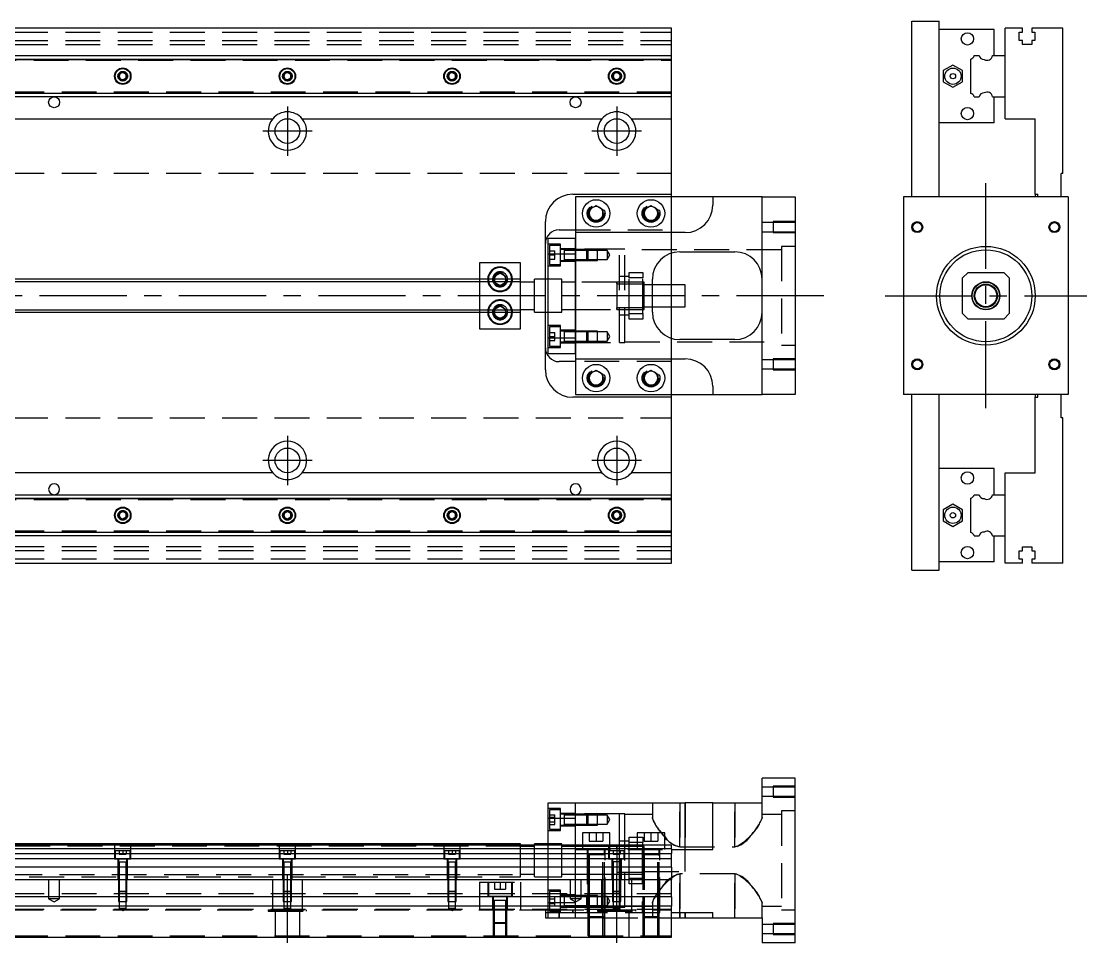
# Model space of a CAD drawing. Extents: x -12 to 791, y -270 to 102.
# Drawn here: x 403 to 791.3, y -235.7 to 100 of the extents above; entities that cross this region are included whole.
import ezdxf

# ---------------------------------------------------------------- set-up
doc = ezdxf.new("R2010")
doc.units = 0
doc.linetypes.add('CENTER', pattern=[50.8, 31.75, -6.35, 6.35, -6.35])
doc.linetypes.add('DASHED', pattern=[19.05, 12.7, -6.35])
doc.layers.get('0').update_dxf_attribs({"linetype": 'CONTINUOUS'})
doc.layers.add('CENTER', color=1, linetype='CENTER')

msp = doc.modelspace()

# ---------------------------------------------------------------- linework, layer by layer
at = {"color": 7, "linetype": 'CONTINUOUS'}
for p, q in [((640, 97.5), (395, 97.5)), ((640, 87.5), (640, 97.5)), ((727.53, 36), (727.53, 100)), ((727.53, 100), (737.53, 100)), ((737.53, 36), (737.53, 100)), ((761.53, 87.5), (761.53, 97.5)), ((767.83, 97.5), (761.53, 97.5)), ((767.83, 96), (767.83, 97.5)), ((771.23, 97.5), (771.23, 96)), ((782.53, 97.5), (771.23, 97.5)), ((782.53, 44.5), (782.53, 97.5)), ((757.53, 97), (737.53, 97)), ((757.53, 87.5), (757.53, 97)), ((766.68, 96), (767.83, 96)), ((766.68, 93), (766.68, 96)), ((771.23, 96), (772.38, 96)), ((772.38, 96), (772.38, 93)), ((767.83, 93), (766.68, 93)), ((767.83, 91.5), (767.83, 93)), ((771.23, 91.5), (767.83, 91.5)), ((771.23, 93), (771.23, 91.5)), ((772.38, 93), (771.23, 93)), ((395, 87.5), (640, 87.5)), ((395, 86.25), (640, 86.25)), ((640, 86.25), (640, 87.5)), ((640, 73.75), (640, 86.25)), ((749.03, 73.75), (749.03, 86.25)), ((750.28, 87.5), (752.05, 87.5)), ((757, 87.5), (761.53, 87.5)), ((761.53, 72.5), (761.53, 87.5)), ((761.53, 72.5), (761.53, 87.5)), ((742.53, 84.04), (739.03, 82.02)), ((739.03, 82.02), (739.03, 77.98)), ((746.03, 82.02), (742.53, 84.04)), ((746.03, 77.98), (746.03, 82.02)), ((438.75, 80.72), (440, 81.44)), ((438.75, 79.28), (438.75, 80.72)), ((440, 78.56), (438.75, 79.28)), ((440, 81.44), (441.25, 80.72)), ((441.25, 79.28), (440, 78.56)), ((441.25, 80.72), (441.25, 79.28)), ((498.75, 80.72), (500, 81.44)), ((498.75, 79.28), (498.75, 80.72)), ((500, 78.56), (498.75, 79.28)), ((500, 81.44), (501.25, 80.72)), ((501.25, 79.28), (500, 78.56)), ((501.25, 80.72), (501.25, 79.28)), ((558.75, 80.72), (560, 81.44)), ((558.75, 79.28), (558.75, 80.72)), ((560, 78.56), (558.75, 79.28)), ((560, 81.44), (561.25, 80.72)), ((561.25, 79.28), (560, 78.56)), ((561.25, 80.72), (561.25, 79.28)), ((618.75, 80.72), (620, 81.44)), ((618.75, 79.28), (618.75, 80.72)), ((620, 78.56), (618.75, 79.28)), ((620, 81.44), (621.25, 80.72)), ((621.25, 79.28), (620, 78.56)), ((621.25, 80.72), (621.25, 79.28)), ((739.03, 77.98), (742.53, 75.96)), ((742.53, 75.96), (746.03, 77.98)), ((640, 73.75), (395, 73.75)), ((640, 72.5), (395, 72.5)), ((640, 72.5), (640, 73.75)), ((640, 64.5), (640, 72.5)), ((750.28, 72.5), (752.05, 72.5)), ((757, 72.5), (761.53, 72.5)), ((757.53, 63), (757.53, 72.5)), ((761.53, 64.5), (761.53, 72.5)), ((395, 64.5), (494.64, 64.5)), ((505.36, 64.5), (614.64, 64.5)), ((625.36, 64.5), (640, 64.5)), ((640, 37), (640, 64.5)), ((757.53, 63), (737.53, 63)), ((761.53, 64.5), (772.53, 64.5)), ((772.53, 37), (772.53, 64.5)), ((782.53, 44.5), (782.03, 44.5)), ((782.03, 36), (782.03, 44.5)), ((604, 37), (640, 37)), ((605, 36), (605, 23)), ((655, 36), (605, 36)), ((640, 36), (640, 37)), ((655, 36), (655, 33)), ((673, 36), (655, 36)), ((673, 36), (685, 36)), ((673, -36), (673, 36)), ((685, 36), (685, -36)), ((784.53, 36), (724.53, 36)), ((724.53, 36), (724.53, -36)), ((772.53, 37), (773.53, 37)), ((772.53, 37), (772.53, 36)), ((773.53, 36), (773.53, 37)), ((784.53, 36), (784.53, -36)), ((610, 31.44), (612.5, 32.89)), ((610, 28.56), (610, 31.44)), ((612.5, 32.89), (615, 31.44)), ((615, 31.44), (615, 28.56)), ((630, 31.44), (632.5, 32.89)), ((630, 28.56), (630, 31.44)), ((632.5, 32.89), (635, 31.44)), ((635, 31.44), (635, 28.56)), ((612.5, 27.11), (610, 28.56)), ((615, 28.56), (612.5, 27.11)), ((632.5, 27.11), (630, 28.56)), ((635, 28.56), (632.5, 27.11)), ((594, 6), (594, 27)), ((599, 24), (605, 24)), ((595, 15.33), (595, 21)), ((595, 21), (605, 21)), ((645, 23), (605, 23)), ((605, 23), (605, 15.33)), ((640, 4), (640, 15.54)), ((643, 16), (663, 16)), ((585, 12), (570, 12)), ((570, 12), (570, 6)), ((585, 6), (585, 12)), ((595, -15.33), (595, 15.33)), ((595, 15.33), (605, 15.33)), ((605, -15.33), (605, 15.33)), ((605, 15.33), (605, -15.33)), ((575.5, 7.15), (577.5, 8.31)), ((577.5, 8.31), (579.5, 7.15)), ((748.03, 8.5), (746.03, 6.5)), ((748.03, 8.5), (761.03, 8.5)), ((763.03, 6.5), (761.03, 8.5)), ((585, 6), (395, 6)), ((575.5, 6), (575.5, 7.15)), ((579.5, 7.15), (579.5, 6)), ((585, -6), (585, 6)), ((590, 5), (585, 5)), ((590, -6), (590, 6)), ((595, 6), (590, 6)), ((633, -6), (633, 6)), ((645, 4), (633, 4)), ((645, -4), (645, 4)), ((746.03, -6.5), (746.03, 6.5)), ((763.03, 6.5), (763.03, -6.5)), ((395, -6), (585, -6)), ((570, -6), (570, -12)), ((575.5, -7.15), (575.5, -6)), ((577.5, -8.31), (575.5, -7.15)), ((579.5, -7.15), (577.5, -8.31)), ((579.5, -6), (579.5, -7.15)), ((585, -5), (590, -5)), ((585, -12), (585, -6)), ((590, -6), (595, -6)), ((594, -27), (594, -6)), ((633, -4), (645, -4)), ((640, -15.54), (640, -4)), ((746.03, -6.5), (748.03, -8.5)), ((761.03, -8.5), (763.03, -6.5)), ((761.03, -8.5), (748.03, -8.5)), ((570, -12), (585, -12)), ((595, -15.33), (605, -15.33)), ((595, -21), (595, -15.33)), ((605, -15.33), (605, -23)), ((663, -16), (643, -16)), ((595, -21), (605, -21)), ((605, -23), (645, -23)), ((605, -23), (605, -36)), ((605, -24), (599, -24)), ((610, -28.56), (612.5, -27.11)), ((612.5, -27.11), (615, -28.56)), ((630, -28.56), (632.5, -27.11)), ((632.5, -27.11), (635, -28.56)), ((610, -31.44), (610, -28.56)), ((615, -28.56), (615, -31.44)), ((630, -31.44), (630, -28.56)), ((635, -28.56), (635, -31.44)), ((612.5, -32.89), (610, -31.44)), ((615, -31.44), (612.5, -32.89)), ((632.5, -32.89), (630, -31.44)), ((635, -31.44), (632.5, -32.89)), ((655, -33), (655, -36)), ((640, -37), (604, -37)), ((605, -36), (655, -36)), ((640, -37), (640, -36)), ((640, -64.5), (640, -37)), ((655, -36), (673, -36)), ((685, -36), (673, -36)), ((784.53, -36), (724.53, -36)), ((727.53, -100), (727.53, -36)), ((737.53, -100), (737.53, -36)), ((772.53, -36), (772.53, -37)), ((772.53, -64.5), (772.53, -37)), ((772.53, -37), (773.53, -37)), ((773.53, -37), (773.53, -36)), ((782.03, -44.5), (782.03, -36)), ((782.53, -44.5), (782.03, -44.5)), ((782.53, -97.5), (782.53, -44.5)), ((494.64, -64.5), (395, -64.5)), ((614.64, -64.5), (505.36, -64.5)), ((640, -64.5), (625.36, -64.5)), ((640, -72.5), (640, -64.5)), ((757.53, -63), (737.53, -63)), ((757.53, -72.5), (757.53, -63)), ((761.53, -72.5), (761.53, -64.5)), ((761.53, -64.5), (772.53, -64.5)), ((395, -72.5), (640, -72.5)), ((395, -73.75), (640, -73.75)), ((640, -73.75), (640, -72.5)), ((640, -86.25), (640, -73.75)), ((749.03, -86.25), (749.03, -73.75)), ((750.28, -72.5), (752.05, -72.5)), ((757, -72.5), (761.53, -72.5)), ((761.53, -87.5), (761.53, -72.5)), ((761.53, -87.5), (761.53, -72.5)), ((742.53, -75.96), (739.03, -77.98)), ((746.03, -77.98), (742.53, -75.96)), ((438.75, -79.28), (440, -78.56)), ((438.75, -80.72), (438.75, -79.28)), ((440, -81.44), (438.75, -80.72)), ((440, -78.56), (441.25, -79.28)), ((441.25, -80.72), (440, -81.44)), ((441.25, -79.28), (441.25, -80.72)), ((498.75, -79.28), (500, -78.56)), ((498.75, -80.72), (498.75, -79.28)), ((500, -81.44), (498.75, -80.72)), ((500, -78.56), (501.25, -79.28)), ((501.25, -80.72), (500, -81.44)), ((501.25, -79.28), (501.25, -80.72)), ((558.75, -79.28), (560, -78.56)), ((558.75, -80.72), (558.75, -79.28)), ((560, -81.44), (558.75, -80.72)), ((560, -78.56), (561.25, -79.28)), ((561.25, -80.72), (560, -81.44)), ((561.25, -79.28), (561.25, -80.72)), ((618.75, -79.28), (620, -78.56)), ((618.75, -80.72), (618.75, -79.28)), ((620, -81.44), (618.75, -80.72)), ((620, -78.56), (621.25, -79.28)), ((621.25, -80.72), (620, -81.44)), ((621.25, -79.28), (621.25, -80.72)), ((739.03, -77.98), (739.03, -82.02)), ((746.03, -82.02), (746.03, -77.98)), ((739.03, -82.02), (742.53, -84.04)), ((742.53, -84.04), (746.03, -82.02)), ((640, -86.25), (395, -86.25)), ((640, -87.5), (395, -87.5)), ((640, -87.5), (640, -86.25)), ((640, -97.5), (640, -87.5)), ((750.28, -87.5), (752.05, -87.5)), ((757, -87.5), (761.53, -87.5)), ((757.53, -97), (757.53, -87.5)), ((761.53, -97.5), (761.53, -87.5)), ((766.68, -93), (767.83, -93)), ((766.68, -96), (766.68, -93)), ((767.83, -91.5), (771.23, -91.5)), ((767.83, -93), (767.83, -91.5)), ((771.23, -91.5), (771.23, -93)), ((771.23, -93), (772.38, -93)), ((772.38, -93), (772.38, -96)), ((757.53, -97), (737.53, -97)), ((767.83, -96), (766.68, -96)), ((767.83, -97.5), (767.83, -96)), ((771.23, -96), (771.23, -97.5)), ((772.38, -96), (771.23, -96)), ((395, -97.5), (640, -97.5)), ((727.53, -100), (737.53, -100)), ((767.83, -97.5), (761.53, -97.5)), ((782.53, -97.5), (771.23, -97.5)), ((673, -184.73), (673, -175.73)), ((685, -175.73), (673, -175.73)), ((685, -235.73), (685, -175.73)), ((595, -190.4), (595, -184.73)), ((595, -184.73), (605, -184.73)), ((605, -184.73), (645, -184.73)), ((605, -200.23), (605, -184.73)), ((645, -201.73), (645, -184.73)), ((655, -184.73), (645, -184.73)), ((655, -201.73), (655, -184.73)), ((655, -184.73), (673, -184.73)), ((595, -200.23), (595, -190.4)), ((595, -190.4), (605, -190.4)), ((617.5, -195.73), (607.5, -195.73)), ((607.5, -195.73), (607.5, -200.23)), ((617.5, -200.23), (617.5, -195.73)), ((637.5, -195.73), (627.5, -195.73)), ((627.5, -195.73), (627.5, -200.23)), ((637.5, -200.23), (637.5, -195.73)), ((585, -199.73), (388.5, -199.73)), ((640, -200.23), (388.5, -200.23)), ((640, -201.48), (388.5, -201.48)), ((585, -200.23), (585, -199.73)), ((590, -200.23), (590, -199.73)), ((595, -199.73), (590, -199.73)), ((621, -201.48), (620, -201.48)), ((624.5, -201.48), (621, -201.48)), ((627.5, -201.48), (624.5, -201.48)), ((629.5, -201.48), (627.5, -201.48)), ((630, -201.48), (629.5, -201.48)), ((640, -201.48), (640, -200.23)), ((640, -201.48), (640, -203.26)), ((640, -201.73), (655, -201.73)), ((388.5, -203.26), (640, -203.26)), ((640, -205.15), (388.5, -205.15)), ((640, -205.15), (640, -203.26)), ((640, -208.21), (640, -205.15)), ((640, -208.21), (388.5, -208.21)), ((640, -208.21), (640, -212.73)), ((0, -212.73), (640, -212.73)), ((640, -219.03), (640, -212.73)), ((640, -219.03), (0, -219.03)), ((640, -219.03), (640, -222.43)), ((640, -222.43), (0, -222.43)), ((640, -233.73), (640, -222.43)), ((640, -224.73), (655, -224.73)), ((645, -226.73), (645, -224.73)), ((655, -226.73), (655, -224.73)), ((640, -226.73), (645, -226.73)), ((645, -226.73), (655, -226.73)), ((655, -226.73), (673, -226.73)), ((673, -226.73), (673, -235.73)), ((0, -233.73), (640, -233.73)), ((685, -235.73), (673, -235.73))]:
    msp.add_line(p, q, dxfattribs=at)
at = {"color": 3, "linetype": 'DASHED'}
for p, q in [((0, 96), (640, 96)), ((0, 93), (640, 93)), ((0, 91.5), (640, 91.5)), ((388.5, 86.1), (640, 86.1)), ((388.5, 85.8), (640, 85.8)), ((395, 86.11), (640, 86.11)), ((438.5, 80), (438.52, 80.22)), ((498.5, 80), (498.52, 80.22)), ((558.5, 80), (558.52, 80.22)), ((618.5, 80), (618.52, 80.22)), ((640, 74.2), (388.5, 74.2)), ((640, 73.9), (388.5, 73.9)), ((640, 73.89), (395, 73.89)), ((640, 44.5), (0, 44.5)), ((640, 24), (640, 36)), ((615.48, 30.36), (615.5, 30)), ((635.48, 30.36), (635.5, 30)), ((605, 24), (640, 24)), ((640, 23), (640, 24)), ((677, 26.65), (673, 26.65)), ((673, 23.35), (677, 23.35)), ((677, 27), (677, 23)), ((685, 27), (677, 27)), ((685, 26.65), (677, 26.65)), ((677, 23.35), (685, 23.35)), ((605, 15.33), (605, 21)), ((640, 15.54), (640, 23)), ((677, 23), (685, 23)), ((599.5, 18.85), (595, 18.85)), ((595.5, 18.35), (595.5, 11.35)), ((599.5, 18.35), (595.5, 18.35)), ((595.5, 16.35), (597.5, 16.35)), ((597.5, 14.85), (597.5, 16.35)), ((599.5, 10.85), (599.5, 18.85)), ((605, 17.1), (599.5, 17.1)), ((600.9, 16.85), (599.5, 16.85)), ((600.9, 16.85), (600.89, 16.85)), ((600.9, 16.85), (600.9, 16.63)), ((605, 16.85), (600.9, 16.85)), ((600.9, 16.85), (600.9, 16.85)), ((600.9, 16.63), (600.9, 13.07)), ((605, 16.5), (600.9, 16.5)), ((621, 17), (605, 17)), ((609.15, 16.85), (605, 16.85)), ((609.15, 16.85), (605, 16.85)), ((609.5, 16.5), (605, 16.5)), ((609.15, 12.85), (609.15, 16.85)), ((613, 16.85), (609.15, 16.85)), ((609.5, 16.5), (609.15, 16.85)), ((609.5, 16.5), (609.5, 13.2)), ((613, 16.5), (609.5, 16.5)), ((613, 12.85), (613, 16.85)), ((616.5, 16.5), (613, 16.5)), ((616.5, 16.5), (616.5, 13.2)), ((617.45, 14.85), (616.5, 16.5)), ((621, -17), (621, 17)), ((623, 17), (621, 17)), ((623, -17), (623, 17)), ((680, 16.75), (623, 16.75)), ((640, 15.54), (640, 15.54)), ((680, 18), (680, -18)), ((685, 18), (680, 18)), ((595.5, 14.85), (597.5, 14.85)), ((595.5, 13.35), (597.5, 13.35)), ((597.5, 13.35), (597.5, 14.85)), ((599.5, 12.85), (600.9, 12.85)), ((599.5, 12.6), (605, 12.6)), ((600.89, 12.85), (600.9, 12.85)), ((600.9, 13.2), (605, 13.2)), ((600.9, 13.07), (600.9, 12.85)), ((600.9, 12.85), (605, 12.85)), ((600.9, 12.85), (600.9, 12.85)), ((605, 13.2), (609.5, 13.2)), ((605, 12.85), (609.15, 12.85)), ((605, 12.85), (609.15, 12.85)), ((609.15, 12.85), (609.5, 13.2)), ((609.15, 12.85), (613, 12.85)), ((609.5, 13.2), (613, 13.2)), ((613, 13.2), (616.5, 13.2)), ((616.5, 13.2), (617.45, 14.85)), ((595, 10.85), (599.5, 10.85)), ((595.5, 11.35), (599.5, 11.35)), ((624.5, 8.5), (629.5, 8.5)), ((624.5, 6.5), (624.5, 8.5)), ((629.5, 8.5), (629.5, 6.5)), ((570, 6), (570, -6)), ((575.5, 4.85), (575.5, 6)), ((577.5, 3.69), (575.5, 4.85)), ((579.5, 4.85), (577.5, 3.69)), ((579.5, 6), (579.5, 5.12)), ((579.5, 5.12), (579.5, 4.85)), ((579.98, 6.29), (580, 6)), ((594, -6), (594, 6)), ((600, 6), (595, 6)), ((600, -6), (600, 6)), ((605, 5), (600, 5)), ((620, 5), (605, 5)), ((620, 4.44), (620, 5)), ((620, 5), (620, 4.44)), ((629.5, 5), (620, 5)), ((629.5, 5), (620, 5)), ((620, 4.44), (620, -4.44)), ((630, 4.25), (620, 4.25)), ((624.5, 7), (621, 7)), ((629.5, 6.5), (624.5, 6.5)), ((624.5, -6.5), (624.5, 6.5)), ((629.5, -6.5), (629.5, 6.5)), ((630, 5), (629.5, 5)), ((630, -5), (630, 5)), ((633, 4), (630, 4)), ((640, -4), (640, 4)), ((575.5, -4.85), (577.5, -3.69)), ((577.5, -3.69), (579.5, -4.85)), ((575.5, -6), (575.5, -4.85)), ((579.5, -4.85), (579.5, -5.13)), ((579.5, -5.13), (579.5, -6)), ((579.98, -5.71), (580, -6)), ((595, -6), (600, -6)), ((600, -5), (605, -5)), ((605, -5), (620, -5)), ((620, -4.25), (630, -4.25)), ((620, -5), (620, -4.44)), ((620, -4.44), (620, -5)), ((620, -5), (629.5, -5)), ((620, -5), (629.5, -5)), ((621, -7), (624.5, -7)), ((624.5, -6.5), (629.5, -6.5)), ((624.5, -8.5), (624.5, -6.5)), ((629.5, -5), (630, -5)), ((629.5, -6.5), (629.5, -8.5)), ((630, -4), (633, -4)), ((599.5, -10.85), (595, -10.85)), ((595.5, -11.35), (595.5, -18.35)), ((599.5, -11.35), (595.5, -11.35)), ((599.5, -18.85), (599.5, -10.85)), ((629.5, -8.5), (624.5, -8.5)), ((595.5, -13.35), (597.5, -13.35)), ((595.5, -14.85), (597.5, -14.85)), ((597.5, -14.85), (597.5, -13.35)), ((597.5, -16.35), (597.5, -14.85)), ((605, -12.6), (599.5, -12.6)), ((600.9, -12.85), (599.5, -12.85)), ((600.9, -12.85), (600.89, -12.85)), ((600.9, -12.85), (600.9, -13.07)), ((600.9, -13.07), (600.9, -12.85)), ((605, -12.85), (600.9, -12.85)), ((600.9, -12.85), (600.9, -12.85)), ((600.9, -13.07), (600.9, -16.63)), ((605, -13.2), (600.9, -13.2)), ((609.15, -12.85), (605, -12.85)), ((609.15, -12.85), (605, -12.85)), ((609.5, -13.2), (605, -13.2)), ((605, -21), (605, -15.33)), ((609.15, -16.85), (609.15, -12.85)), ((613, -12.85), (609.15, -12.85)), ((609.5, -13.2), (609.15, -12.85)), ((609.5, -13.2), (609.5, -16.5)), ((613, -13.2), (609.5, -13.2)), ((613, -16.85), (613, -12.85)), ((616.5, -13.2), (613, -13.2)), ((616.5, -13.2), (616.5, -16.5)), ((617.45, -14.85), (616.5, -13.2)), ((616.5, -16.5), (617.45, -14.85)), ((595, -18.85), (599.5, -18.85)), ((595.5, -16.35), (597.5, -16.35)), ((595.5, -18.35), (599.5, -18.35)), ((599.5, -16.85), (600.9, -16.85)), ((599.5, -17.1), (605, -17.1)), ((600.89, -16.85), (600.9, -16.85)), ((600.9, -16.5), (605, -16.5)), ((600.9, -16.63), (600.9, -16.85)), ((600.9, -16.85), (600.9, -16.63)), ((600.9, -16.85), (605, -16.85)), ((600.9, -16.85), (600.9, -16.85)), ((605, -16.5), (609.5, -16.5)), ((605, -16.85), (609.15, -16.85)), ((605, -16.85), (609.15, -16.85)), ((605, -17), (621, -17)), ((609.15, -16.85), (609.5, -16.5)), ((609.15, -16.85), (613, -16.85)), ((609.5, -16.5), (613, -16.5)), ((613, -16.5), (616.5, -16.5)), ((621, -17), (623, -17)), ((623, -16.75), (680, -16.75)), ((640, -23), (640, -15.54)), ((640, -15.54), (640, -15.54)), ((680, -18), (685, -18)), ((640, -24), (640, -23)), ((677, -23), (677, -27)), ((685, -23), (677, -23)), ((640, -24), (605, -24)), ((640, -36), (640, -24)), ((677, -23.35), (673, -23.35)), ((673, -26.65), (677, -26.65)), ((685, -23.35), (677, -23.35)), ((677, -26.65), (685, -26.65)), ((677, -27), (685, -27)), ((615.48, -29.64), (615.5, -30)), ((629.5, -30), (629.52, -29.65)), ((0, -44.5), (640, -44.5)), ((388.5, -73.9), (640, -73.9)), ((388.5, -74.2), (640, -74.2)), ((395, -73.89), (640, -73.89)), ((441.48, -79.74), (441.5, -80)), ((501.48, -79.74), (501.5, -80)), ((558.5, -80), (558.52, -79.78)), ((618.5, -80), (618.52, -79.78)), ((640, -85.8), (388.5, -85.8)), ((640, -86.1), (388.5, -86.1)), ((640, -86.11), (395, -86.11)), ((640, -91.5), (0, -91.5)), ((640, -93), (0, -93)), ((640, -96), (0, -96)), ((677, -179.08), (673, -179.08)), ((673, -182.38), (677, -182.38)), ((677, -178.73), (677, -182.73)), ((685, -178.73), (677, -178.73)), ((685, -179.08), (677, -179.08)), ((677, -182.38), (685, -182.38)), ((633, -184.73), (633, -190.09)), ((643, -200.77), (643, -184.73)), ((643, -184.73), (643, -200.77)), ((645, -184.73), (645, -201.73)), ((663, -184.73), (663, -200.77)), ((663, -200.77), (663, -184.73)), ((673, -190.09), (673, -184.73)), ((677, -182.73), (685, -182.73)), ((599.5, -186.88), (595, -186.88)), ((595.5, -187.38), (595.5, -190.88)), ((599.5, -187.38), (595.5, -187.38)), ((595.5, -189.15), (597.5, -189.15)), ((595.5, -190.01), (597.5, -190.01)), ((597.5, -190.01), (597.5, -189.15)), ((597.5, -191.75), (597.5, -190.01)), ((599.5, -194.88), (599.5, -186.88)), ((605, -188.63), (599.5, -188.63)), ((600.9, -188.88), (599.5, -188.88)), ((600.9, -188.88), (600.89, -188.88)), ((600.9, -188.88), (600.9, -189.23)), ((600.9, -188.88), (600.9, -189.1)), ((600.9, -188.88), (600.9, -188.88)), ((605, -188.88), (600.9, -188.88)), ((600.9, -189.1), (600.9, -190.88)), ((605, -189.23), (600.9, -189.23)), ((621, -188.73), (605, -188.73)), ((609.15, -188.88), (605, -188.88)), ((609.15, -188.88), (605, -188.88)), ((609.5, -189.23), (605, -189.23)), ((609.15, -190.88), (609.15, -188.88)), ((613, -188.88), (609.15, -188.88)), ((609.5, -189.23), (609.15, -188.88)), ((609.5, -189.23), (609.5, -190.88)), ((613, -189.23), (609.5, -189.23)), ((613, -192.88), (613, -188.88)), ((616.5, -189.23), (613, -189.23)), ((616.5, -189.23), (616.5, -190.88)), ((617.45, -190.88), (616.5, -189.23)), ((621, -200.23), (621, -188.73)), ((623, -188.73), (621, -188.73)), ((623, -200.23), (623, -188.73)), ((633, -188.98), (623, -188.98)), ((633, -190.09), (633.04, -190.44)), ((633, -190.2), (633, -190.09)), ((633.04, -190.47), (633, -190.2)), ((673, -190.09), (672.96, -190.44)), ((672.97, -190.39), (673, -190.09)), ((680, -188.98), (673, -188.98)), ((680, -187.73), (680, -223.73)), ((685, -187.73), (680, -187.73)), ((595.5, -190.88), (595.5, -194.38)), ((595.5, -191.75), (597.5, -191.75)), ((595.5, -192.61), (597.5, -192.61)), ((597.5, -192.61), (597.5, -191.75)), ((599.5, -192.88), (600.9, -192.88)), ((599.5, -193.13), (605, -193.13)), ((600.89, -192.88), (605, -192.88)), ((600.9, -190.75), (600.9, -191.01)), ((600.9, -190.88), (600.9, -192.66)), ((600.9, -192.53), (600.9, -192.88)), ((600.9, -192.53), (605, -192.53)), ((600.9, -192.88), (600.9, -192.66)), ((600.9, -192.66), (600.9, -192.88)), ((600.9, -192.66), (600.9, -192.88)), ((605, -192.53), (609.5, -192.53)), ((605, -192.88), (609.15, -192.88)), ((605, -192.88), (609.15, -192.88)), ((609.15, -192.88), (609.15, -190.88)), ((609.15, -192.88), (609.5, -192.53)), ((609.15, -192.88), (613, -192.88)), ((609.5, -190.88), (609.5, -192.53)), ((609.5, -192.53), (613, -192.53)), ((613, -192.53), (616.5, -192.53)), ((616.5, -190.88), (616.5, -192.53)), ((616.5, -192.53), (617.45, -190.88)), ((595, -194.88), (599.5, -194.88)), ((595.5, -194.38), (599.5, -194.38)), ((610, -195.73), (610, -198.73)), ((612.5, -195.73), (612.5, -198.73)), ((615, -195.73), (615, -198.73)), ((624.5, -197.23), (627.5, -197.23)), ((624.5, -199.23), (624.5, -197.23)), ((627.5, -197.23), (629.5, -197.23)), ((629.5, -197.23), (629.5, -199.23)), ((630, -195.73), (630, -198.73)), ((632.5, -195.73), (632.5, -198.73)), ((635, -195.73), (635, -198.73)), ((636.31, -195.73), (637.5, -197.09)), ((585, -200.61), (55, -200.61)), ((437, -200.23), (437, -205.23)), ((443, -205.23), (443, -200.23)), ((497, -200.23), (497, -205.23)), ((503, -205.23), (503, -200.23)), ((557, -200.23), (557, -205.23)), ((563, -205.23), (563, -200.23)), ((585, -205.73), (585, -200.23)), ((590, -200.73), (585, -200.73)), ((590, -205.73), (590, -200.23)), ((600, -199.73), (595, -199.73)), ((595, -212.73), (595, -200.23)), ((600, -200.23), (600, -199.73)), ((600, -205.73), (600, -200.23)), ((605, -200.73), (600, -200.73)), ((605, -201.73), (605, -200.23)), ((607.5, -200.73), (605, -200.73)), ((605, -212.73), (605, -201.73)), ((605, -201.73), (640, -201.73)), ((607.5, -200.23), (607.5, -201.73)), ((617.5, -200.73), (607.5, -200.73)), ((609.25, -201.73), (609.25, -224.73)), ((609.5, -201.73), (609.5, -203.73)), ((610, -198.73), (612.5, -198.73)), ((612.5, -198.73), (615, -198.73)), ((615.5, -203.73), (615.5, -201.73)), ((615.75, -224.73), (615.75, -201.73)), ((617, -200.23), (617, -205.23)), ((617.5, -201.73), (617.5, -200.23)), ((620, -200.73), (617.5, -200.73)), ((620, -200.73), (620, -201.73)), ((620, -200.73), (620, -201.29)), ((620, -201.29), (620, -200.73)), ((620, -200.73), (620, -200.73)), ((621, -200.73), (620, -200.73)), ((620, -200.73), (620, -200.73)), ((620, -200.73), (620, -200.73)), ((620, -201.29), (620, -201.73)), ((620, -201.73), (620, -202.23)), ((620, -201.73), (620, -202.13)), ((624.5, -198.73), (621, -198.73)), ((621, -201.73), (621, -200.23)), ((624.5, -200.73), (621, -200.73)), ((621, -202.23), (621, -201.73)), ((623, -205.23), (623, -200.23)), ((627.5, -199.23), (624.5, -199.23)), ((624.5, -200.23), (624.5, -199.23)), ((624.5, -201.73), (624.5, -200.23)), ((627.5, -200.73), (624.5, -200.73)), ((624.5, -212.23), (624.5, -201.73)), ((629.5, -199.23), (627.5, -199.23)), ((627.5, -200.23), (627.5, -201.73)), ((629.5, -200.73), (627.5, -200.73)), ((629.25, -201.73), (629.25, -224.73)), ((629.5, -200.23), (629.5, -199.23)), ((629.5, -201.73), (629.5, -200.23)), ((630, -200.73), (629.5, -200.73)), ((629.5, -201.73), (629.5, -203.73)), ((630, -198.73), (632.5, -198.73)), ((630, -201.73), (630, -200.73)), ((630, -203.73), (630, -201.73)), ((632.5, -198.73), (635, -198.73)), ((635.5, -203.73), (635.5, -201.73)), ((635.75, -224.73), (635.75, -201.73)), ((637.5, -201.73), (637.5, -200.23)), ((643, -200.77), (663, -200.77)), ((645, -205.73), (645, -201.73)), ((663.16, -200.77), (663, -200.77)), ((663.48, -200.74), (663.16, -200.77)), ((663.79, -200.67), (663.48, -200.74)), ((437, -205.23), (443, -205.23)), ((442.75, -202.23), (437.25, -202.23)), ((437.25, -202.23), (437.25, -205.23)), ((438.25, -205.23), (438.25, -212.73)), ((438.5, -205.23), (438.5, -206.23)), ((438.75, -202.23), (438.75, -203.53)), ((438.75, -203.53), (440, -203.53)), ((440, -202.23), (440, -203.53)), ((440, -203.53), (441.25, -203.53)), ((441.25, -202.23), (441.25, -203.53)), ((441.5, -206.23), (441.5, -205.23)), ((441.75, -212.73), (441.75, -205.23)), ((442.75, -205.23), (442.75, -202.23)), ((497, -205.23), (503, -205.23)), ((502.75, -202.23), (497.25, -202.23)), ((497.25, -202.23), (497.25, -205.23)), ((498.25, -205.23), (498.25, -212.73)), ((498.5, -205.23), (498.5, -206.23)), ((498.75, -202.23), (498.75, -203.53)), ((498.75, -203.53), (500, -203.53)), ((500, -202.23), (500, -203.53)), ((500, -203.53), (501.25, -203.53)), ((501.25, -202.23), (501.25, -203.53)), ((501.5, -206.23), (501.5, -205.23)), ((501.75, -212.73), (501.75, -205.23)), ((502.75, -205.23), (502.75, -202.23)), ((557, -205.23), (563, -205.23)), ((562.75, -202.23), (557.25, -202.23)), ((557.25, -202.23), (557.25, -205.23)), ((558.25, -205.23), (558.25, -212.73)), ((558.5, -205.23), (558.5, -206.23)), ((558.75, -202.23), (558.75, -203.53)), ((558.75, -203.53), (560, -203.53)), ((560, -202.23), (560, -203.53)), ((560, -203.53), (561.25, -203.53)), ((561.25, -202.23), (561.25, -203.53)), ((561.5, -206.23), (561.5, -205.23)), ((561.75, -212.73), (561.75, -205.23)), ((562.75, -205.23), (562.75, -202.23)), ((585, -211.73), (585, -205.73)), ((590, -211.73), (590, -205.73)), ((600, -211.73), (600, -205.73)), ((609.5, -203.72), (609.5, -203.73)), ((609.5, -203.73), (609.85, -203.73)), ((615.5, -203.73), (609.5, -203.73)), ((609.5, -203.73), (609.5, -203.73)), ((609.5, -203.73), (609.5, -212.73)), ((610, -203.73), (610, -212.73)), ((615, -219.03), (615, -203.73)), ((615.5, -219.03), (615.5, -203.73)), ((617, -205.23), (623, -205.23)), ((622.75, -202.23), (617.25, -202.23)), ((617.25, -202.23), (617.25, -205.23)), ((618.25, -205.23), (618.25, -212.73)), ((618.5, -205.23), (618.5, -206.23)), ((618.75, -202.23), (618.75, -203.53)), ((618.75, -203.53), (620, -203.53)), ((620, -202.23), (620, -203.53)), ((620, -203.53), (621.25, -203.53)), ((620, -203.63), (620, -205.23)), ((620, -205.23), (620, -205.93)), ((620, -205.23), (620, -205.53)), ((620, -205.53), (620, -205.93)), ((621, -205.23), (621, -202.23)), ((621, -205.73), (621, -205.23)), ((621, -217.23), (621, -205.73)), ((621.25, -202.23), (621.25, -203.53)), ((621.5, -206.23), (621.5, -205.23)), ((621.75, -212.73), (621.75, -205.23)), ((622.75, -205.23), (622.75, -202.23)), ((623, -205.73), (623, -205.23)), ((623, -222.73), (623, -205.73)), ((629.5, -203.72), (629.5, -203.73)), ((629.5, -203.73), (629.85, -203.73)), ((629.85, -203.73), (629.5, -203.73)), ((629.5, -203.73), (629.5, -203.73)), ((629.5, -203.73), (629.5, -219.03)), ((635.15, -203.73), (629.85, -203.73)), ((630, -203.73), (630, -219.03)), ((635, -219.03), (635, -203.73)), ((635.15, -203.73), (635.5, -203.73)), ((635.5, -203.73), (635.15, -203.73)), ((635.5, -203.73), (635.5, -203.72)), ((635.5, -203.73), (635.5, -203.73)), ((635.5, -219.03), (635.5, -203.73)), ((645, -209.73), (645, -205.73)), ((438.5, -206.22), (438.5, -206.23)), ((438.5, -206.23), (441.5, -206.23)), ((438.5, -206.23), (438.5, -206.24)), ((438.5, -206.23), (438.5, -212.73)), ((438.75, -206.23), (438.75, -212.73)), ((441.25, -212.73), (441.25, -206.23)), ((441.5, -206.23), (441.5, -206.22)), ((441.5, -206.24), (441.5, -206.23)), ((441.5, -212.73), (441.5, -206.23)), ((498.5, -206.22), (498.5, -206.23)), ((498.5, -206.23), (501.5, -206.23)), ((498.5, -206.23), (498.5, -206.24)), ((498.5, -206.23), (498.5, -212.73)), ((498.75, -206.23), (498.75, -212.73)), ((501.25, -212.73), (501.25, -206.23)), ((501.5, -206.23), (501.5, -206.22)), ((501.5, -206.24), (501.5, -206.23)), ((501.5, -212.73), (501.5, -206.23)), ((558.5, -206.22), (558.5, -206.23)), ((558.5, -206.23), (561.5, -206.23)), ((558.5, -206.23), (558.5, -206.24)), ((558.5, -206.23), (558.5, -212.73)), ((558.75, -206.23), (558.75, -212.73)), ((561.25, -212.73), (561.25, -206.23)), ((561.5, -206.23), (561.5, -206.22)), ((561.5, -206.24), (561.5, -206.23)), ((561.5, -212.73), (561.5, -206.23)), ((618.5, -206.22), (618.5, -206.23)), ((618.62, -206.23), (618.5, -206.23)), ((618.5, -206.23), (618.5, -206.24)), ((618.5, -206.23), (618.5, -212.73)), ((620, -206.23), (618.62, -206.23)), ((618.75, -206.23), (618.75, -212.73)), ((620, -205.93), (620, -210.17)), ((621.38, -206.23), (620, -206.23)), ((621.25, -212.73), (621.25, -206.23)), ((621.5, -206.23), (621.38, -206.23)), ((621.5, -206.23), (621.5, -206.22)), ((621.5, -206.24), (621.5, -206.23)), ((621.5, -212.73), (621.5, -206.23)), ((55, -210.86), (585, -210.86)), ((348.75, -211.73), (585, -211.73)), ((413, -212.73), (413, -219.73)), ((417, -219.73), (417, -212.73)), ((438.5, -212.73), (438.5, -216.98)), ((438.5, -212.73), (438.5, -216.98)), ((438.75, -212.73), (438.75, -217.23)), ((441.25, -217.23), (441.25, -212.73)), ((441.5, -216.98), (441.5, -212.73)), ((441.5, -216.98), (441.5, -212.73)), ((494.64, -223.73), (494.64, -212.73)), ((498.5, -212.73), (498.5, -216.98)), ((498.5, -212.73), (498.5, -216.98)), ((498.75, -212.73), (498.75, -217.23)), ((501.25, -217.23), (501.25, -212.73)), ((501.5, -216.98), (501.5, -212.73)), ((501.5, -216.98), (501.5, -212.73)), ((505.36, -212.73), (505.36, -223.73)), ((558.5, -212.73), (558.5, -216.98)), ((558.5, -212.73), (558.5, -216.98)), ((558.75, -212.73), (558.75, -217.23)), ((561.25, -217.23), (561.25, -212.73)), ((561.5, -216.98), (561.5, -212.73)), ((561.5, -216.98), (561.5, -212.73)), ((585, -210.73), (590, -210.73)), ((590, -211.73), (595, -211.73)), ((595, -211.73), (600, -211.73)), ((595, -219.03), (595, -212.73)), ((600, -210.73), (605, -210.73)), ((603, -212.73), (603, -219.73)), ((605, -210.73), (609.5, -210.73)), ((605, -219.03), (605, -212.73)), ((607, -219.73), (607, -212.73)), ((609.5, -210.73), (610, -210.73)), ((609.5, -212.73), (609.5, -219.03)), ((610, -210.73), (620, -210.73)), ((610, -212.73), (610, -219.03)), ((614.64, -223.73), (614.64, -212.73)), ((618.5, -212.73), (618.5, -216.98)), ((618.5, -212.73), (618.5, -216.98)), ((618.75, -212.73), (618.75, -217.23)), ((620, -209.98), (630, -209.98)), ((620, -210.17), (620, -210.73)), ((620, -210.73), (620, -210.73)), ((620, -210.73), (629.5, -210.73)), ((620, -210.73), (629.5, -210.73)), ((621.25, -217.23), (621.25, -212.73)), ((621.5, -216.98), (621.5, -212.73)), ((621.5, -216.98), (621.5, -212.73)), ((624.5, -212.23), (629.5, -212.23)), ((624.5, -214.23), (624.5, -212.23)), ((625.36, -212.73), (625.36, -223.73)), ((629.5, -210.73), (630, -210.73)), ((630, -209.73), (645, -209.73)), ((642.17, -210.8), (642.44, -210.74)), ((642.44, -210.74), (642.72, -210.7)), ((642.72, -210.7), (643, -210.69)), ((663, -210.69), (643, -210.69)), ((643, -226.73), (643, -210.69)), ((643, -210.69), (643, -224.73)), ((663, -210.69), (663, -226.73)), ((663, -226.73), (663, -210.69)), ((663.16, -210.69), (663, -210.69)), ((663.48, -210.72), (663.16, -210.69)), ((663.79, -210.79), (663.48, -210.72)), ((438.5, -216.98), (441.5, -216.98)), ((438.5, -216.98), (438.5, -219.03)), ((438.5, -216.98), (438.75, -217.23)), ((441.25, -217.23), (438.75, -217.23)), ((438.75, -217.23), (438.75, -220.73)), ((441.25, -217.23), (441.5, -216.98)), ((441.25, -220.73), (441.25, -217.23)), ((441.5, -219.03), (441.5, -216.98)), ((498.5, -216.98), (501.5, -216.98)), ((498.5, -216.98), (498.5, -219.03)), ((498.5, -216.98), (498.75, -217.23)), ((501.25, -217.23), (498.75, -217.23)), ((498.75, -217.23), (498.75, -220.73)), ((501.25, -217.23), (501.5, -216.98)), ((501.25, -220.73), (501.25, -217.23)), ((501.5, -219.03), (501.5, -216.98)), ((558.5, -216.98), (561.5, -216.98)), ((558.5, -216.98), (558.5, -219.03)), ((558.5, -216.98), (558.75, -217.23)), ((561.25, -217.23), (558.75, -217.23)), ((558.75, -217.23), (558.75, -220.73)), ((561.25, -217.23), (561.5, -216.98)), ((561.25, -220.73), (561.25, -217.23)), ((561.5, -219.03), (561.5, -216.98)), ((570, -213.73), (585, -213.73)), ((570, -213.73), (570, -219.03)), ((573, -213.73), (573, -218.73)), ((573.25, -213.73), (573.25, -218.73)), ((575.5, -213.73), (575.5, -216.23)), ((575.5, -216.23), (577.5, -216.23)), ((577.5, -213.73), (577.5, -216.23)), ((577.5, -216.23), (579.5, -216.23)), ((579.5, -213.73), (579.5, -216.23)), ((581.75, -218.73), (581.75, -213.73)), ((582, -218.73), (582, -213.73)), ((585, -213.73), (585, -219.03)), ((599.5, -216.58), (595, -216.58)), ((595.5, -217.08), (595.5, -219.03)), ((599.5, -217.08), (595.5, -217.08)), ((599.5, -224.58), (599.5, -216.58)), ((618.5, -216.98), (621.5, -216.98)), ((618.5, -216.98), (618.5, -219.03)), ((618.5, -216.98), (618.75, -217.23)), ((621.25, -217.23), (618.75, -217.23)), ((618.75, -217.23), (618.75, -220.73)), ((621, -219.03), (621, -217.23)), ((621.25, -217.23), (621.5, -216.98)), ((621.25, -220.73), (621.25, -217.23)), ((621.5, -219.03), (621.5, -216.98)), ((629.5, -214.23), (624.5, -214.23)), ((635, -217.42), (633.92, -219.03)), ((635.5, -216.75), (635, -217.42)), ((635.64, -216.56), (635.5, -216.75)), ((635.99, -216.13), (635.64, -216.56)), ((636.35, -215.69), (635.99, -216.13)), ((640, -217.88), (0, -217.88)), ((417, -219.73), (413, -219.73)), ((413, -219.73), (415, -220.88)), ((415, -220.88), (417, -219.73)), ((438.5, -219.03), (438.5, -220.73)), ((438.5, -220.73), (441.5, -220.73)), ((438.75, -220.73), (438.75, -223.23)), ((441.25, -223.23), (441.25, -220.73)), ((441.5, -220.73), (441.5, -219.03)), ((498.5, -219.03), (498.5, -220.73)), ((498.5, -220.73), (501.5, -220.73)), ((498.75, -220.73), (498.75, -223.23)), ((501.25, -223.23), (501.25, -220.73)), ((501.5, -220.73), (501.5, -219.03)), ((558.5, -219.03), (558.5, -220.73)), ((558.5, -220.73), (561.5, -220.73)), ((558.75, -220.73), (558.75, -223.23)), ((561.25, -223.23), (561.25, -220.73)), ((561.5, -220.73), (561.5, -219.03)), ((570, -219.03), (570, -222.43)), ((573, -218.73), (582, -218.73)), ((574.75, -218.73), (574.75, -223.73)), ((575, -218.73), (575, -219.03)), ((575, -219.03), (575, -220.33)), ((575, -220.33), (575.26, -220.33)), ((575.26, -220.33), (575, -220.33)), ((575, -220.33), (575, -220.33)), ((575, -220.33), (575, -222.43)), ((575, -220.33), (575, -220.34)), ((579.74, -220.33), (575.26, -220.33)), ((575.4, -220.33), (575.4, -222.43)), ((579.6, -222.43), (579.6, -220.33)), ((579.74, -220.33), (580, -220.33)), ((580, -220.33), (579.74, -220.33)), ((580, -219.03), (580, -218.73)), ((580, -220.33), (580, -219.03)), ((580, -222.43), (580, -220.33)), ((580, -220.33), (580, -220.33)), ((580, -220.34), (580, -220.33)), ((580.25, -223.73), (580.25, -218.73)), ((585, -219.03), (585, -222.43)), ((595, -221.06), (595, -219.03)), ((595, -221.06), (605, -221.06)), ((595, -222.43), (595, -221.06)), ((595.5, -218.85), (597.5, -218.85)), ((595.5, -219.03), (595.5, -220.58)), ((595.5, -219.71), (597.5, -219.71)), ((595.5, -220.58), (595.5, -222.43)), ((597.5, -219.71), (597.5, -218.85)), ((597.5, -221.45), (597.5, -219.71)), ((605, -218.33), (599.5, -218.33)), ((600.9, -218.58), (599.5, -218.58)), ((600.9, -218.58), (600.89, -218.58)), ((600.9, -218.58), (600.9, -218.93)), ((600.9, -218.58), (600.9, -218.8)), ((600.9, -218.58), (600.9, -218.58)), ((605, -218.58), (600.9, -218.58)), ((600.9, -218.8), (600.9, -219.03)), ((600.9, -218.93), (600.9, -219.03)), ((605, -218.93), (600.9, -218.93)), ((600.9, -219.03), (600.9, -220.58)), ((600.9, -220.45), (600.9, -220.71)), ((600.9, -220.58), (600.9, -222.36)), ((607, -219.73), (603, -219.73)), ((603, -219.73), (605, -220.88)), ((609.15, -218.58), (605, -218.58)), ((609.15, -218.58), (605, -218.58)), ((609.5, -218.93), (605, -218.93)), ((605, -222.43), (605, -219.03)), ((605, -220.88), (607, -219.73)), ((609.15, -219.03), (609.15, -218.58)), ((609.5, -218.58), (609.15, -218.58)), ((609.5, -218.93), (609.15, -218.58)), ((609.15, -220.58), (609.15, -219.03)), ((609.15, -222.43), (609.15, -220.58)), ((610, -218.58), (609.5, -218.58)), ((613, -218.93), (609.5, -218.93)), ((609.5, -219.03), (609.5, -222.43)), ((613, -218.58), (610, -218.58)), ((610, -219.03), (610, -222.43)), ((613, -219.03), (613, -218.58)), ((616.5, -218.93), (613, -218.93)), ((613, -222.43), (613, -219.03)), ((615, -222.43), (615, -219.03)), ((615.5, -222.43), (615.5, -219.03)), ((616.5, -218.93), (616.5, -220.58)), ((617.45, -220.58), (616.5, -218.93)), ((616.5, -220.58), (616.5, -222.23)), ((616.5, -222.23), (617.45, -220.58)), ((618.5, -219.03), (618.5, -220.73)), ((618.5, -220.73), (621.5, -220.73)), ((618.75, -220.73), (618.75, -223.23)), ((621, -220.73), (621, -219.03)), ((621, -222.43), (621, -220.73)), ((621.25, -223.23), (621.25, -220.73)), ((621.5, -220.73), (621.5, -219.03)), ((629.5, -219.03), (629.5, -222.43)), ((630, -219.03), (630, -222.43)), ((633.04, -220.99), (633, -221.26)), ((633, -221.37), (633.04, -221.02)), ((633, -221.26), (633, -221.37)), ((635, -222.43), (635, -219.03)), ((635.5, -222.43), (635.5, -219.03)), ((673, -221.37), (672.96, -221.02)), ((672.97, -221.07), (673, -221.37)), ((640, -223.58), (0, -223.58)), ((55.36, -223.73), (584.64, -223.73)), ((441.25, -223.23), (438.75, -223.23)), ((438.75, -223.23), (440, -223.95)), ((440, -223.95), (441.25, -223.23)), ((493, -223.73), (507, -223.73)), ((493, -223.73), (493, -224.23)), ((493, -224.23), (507, -224.23)), ((495.5, -224.23), (495.5, -233.73)), ((501.25, -223.23), (498.75, -223.23)), ((498.75, -223.23), (500, -223.95)), ((500, -223.95), (501.25, -223.23)), ((504.5, -233.73), (504.5, -224.23)), ((507, -224.23), (507, -223.73)), ((561.25, -223.23), (558.75, -223.23)), ((558.75, -223.23), (560, -223.95)), ((560, -223.95), (561.25, -223.23)), ((570, -222.43), (570, -223.73)), ((575, -222.43), (575, -223.73)), ((575, -223.73), (575, -228.33)), ((575, -223.73), (575, -228.33)), ((575.4, -222.43), (575.4, -223.73)), ((575.4, -223.73), (575.4, -228.73)), ((579.6, -223.73), (579.6, -222.43)), ((579.6, -228.73), (579.6, -223.73)), ((580, -223.73), (580, -222.43)), ((580, -228.33), (580, -223.73)), ((580, -228.33), (580, -223.73)), ((584.64, -223.73), (595.36, -223.73)), ((585, -222.43), (585, -223.73)), ((594, -223.73), (594, -224.73)), ((594, -224.73), (604, -224.73)), ((594, -224.73), (594, -226.73)), ((595, -223.73), (595, -222.43)), ((595, -226.73), (595, -223.73)), ((595, -224.58), (599.5, -224.58)), ((595.36, -223.73), (640, -223.73)), ((595.5, -221.45), (597.5, -221.45)), ((595.5, -222.31), (597.5, -222.31)), ((595.5, -222.43), (595.5, -223.73)), ((595.5, -223.73), (595.5, -224.08)), ((595.5, -224.08), (599.5, -224.08)), ((597.5, -222.31), (597.5, -221.45)), ((599, -226.73), (599, -224.73)), ((599, -224.73), (599, -226.73)), ((599.5, -222.58), (600.9, -222.58)), ((599.5, -222.83), (605, -222.83)), ((600.89, -222.58), (605, -222.58)), ((600.9, -222.23), (605, -222.23)), ((600.9, -222.58), (600.9, -222.36)), ((600.9, -222.36), (600.9, -222.43)), ((600.9, -222.58), (600.9, -222.36)), ((600.9, -222.36), (600.9, -222.43)), ((600.9, -222.43), (600.9, -222.58)), ((600.9, -222.43), (600.9, -222.58)), ((604, -224.73), (604, -223.73)), ((604, -223.73), (604, -224.73)), ((604, -224.73), (640, -224.73)), ((605, -222.23), (609.5, -222.23)), ((605, -224.73), (605, -222.43)), ((605, -222.58), (609.15, -222.58)), ((605, -222.58), (609.15, -222.58)), ((605, -222.73), (609.5, -222.73)), ((605, -226.73), (605, -224.73)), ((609.15, -222.58), (609.15, -222.43)), ((609.15, -222.58), (609.3, -222.43)), ((609.15, -222.58), (609.5, -222.58)), ((609.3, -222.43), (609.5, -222.23)), ((609.5, -222.23), (613, -222.23)), ((609.5, -222.43), (609.5, -224.73)), ((609.5, -222.58), (610, -222.58)), ((609.5, -222.73), (610, -222.73)), ((609.5, -224.73), (609.5, -226.23)), ((609.5, -224.73), (609.5, -226.23)), ((610, -222.43), (610, -224.73)), ((610, -222.58), (613, -222.58)), ((610, -222.73), (615, -222.73)), ((610, -224.73), (610, -226.73)), ((613, -222.23), (616.5, -222.23)), ((613, -222.58), (613, -222.43)), ((613, -223.73), (627, -223.73)), ((613, -223.73), (613, -224.23)), ((613, -224.23), (627, -224.23)), ((615, -224.73), (615, -222.43)), ((615, -222.73), (615.5, -222.73)), ((615, -226.73), (615, -224.73)), ((615.5, -224.73), (615.5, -222.43)), ((615.5, -222.73), (621, -222.73)), ((615.5, -224.23), (615.5, -233.73)), ((615.5, -226.23), (615.5, -224.73)), ((615.5, -226.23), (615.5, -224.73)), ((621.25, -223.23), (618.75, -223.23)), ((618.75, -223.23), (620, -223.95)), ((620, -223.95), (621.25, -223.23)), ((621, -222.73), (621, -222.43)), ((621, -222.73), (623, -222.73)), ((623, -222.48), (633, -222.48)), ((624.5, -233.73), (624.5, -224.23)), ((627, -224.23), (627, -223.73)), ((629.5, -222.43), (629.5, -224.73)), ((629.5, -224.73), (629.5, -226.23)), ((629.5, -224.73), (629.5, -226.23)), ((630, -222.43), (630, -224.73)), ((630, -224.73), (630, -226.73)), ((633, -221.37), (633, -226.73)), ((635, -224.73), (635, -222.43)), ((635, -226.73), (635, -224.73)), ((635.5, -224.73), (635.5, -222.43)), ((635.5, -226.23), (635.5, -224.73)), ((635.5, -226.23), (635.5, -224.73)), ((643, -224.73), (643, -226.73)), ((645, -224.73), (645, -226.73)), ((673, -226.73), (673, -221.37)), ((673, -222.48), (680, -222.48)), ((680, -223.73), (685, -223.73)), ((575, -228.33), (580, -228.33)), ((575, -228.33), (575, -233.23)), ((575, -228.33), (575.4, -228.73)), ((579.6, -228.73), (575.4, -228.73)), ((575.4, -228.73), (575.4, -233.23)), ((579.6, -228.73), (580, -228.33)), ((579.6, -233.23), (579.6, -228.73)), ((580, -233.23), (580, -228.33)), ((594, -226.73), (599, -226.73)), ((599, -226.73), (610, -226.73)), ((609.5, -226.23), (615.5, -226.23)), ((609.5, -226.23), (609.5, -233.23)), ((609.5, -226.23), (610, -226.73)), ((615, -226.73), (610, -226.73)), ((610, -226.73), (610, -233.23)), ((615, -226.73), (615.5, -226.23)), ((615, -226.73), (630, -226.73)), ((615, -233.23), (615, -226.73)), ((615.5, -233.23), (615.5, -226.23)), ((629.5, -226.23), (635.5, -226.23)), ((629.5, -226.23), (629.5, -233.23)), ((629.5, -226.23), (630, -226.73)), ((635, -226.73), (630, -226.73)), ((630, -226.73), (630, -233.23)), ((635, -226.73), (635.5, -226.23)), ((635, -226.73), (640, -226.73)), ((635, -233.23), (635, -226.73)), ((635.5, -233.23), (635.5, -226.23)), ((677, -228.73), (677, -232.73)), ((685, -228.73), (677, -228.73)), ((677, -229.08), (673, -229.08)), ((673, -232.38), (677, -232.38)), ((685, -229.08), (677, -229.08)), ((677, -232.38), (685, -232.38)), ((677, -232.73), (685, -232.73)), ((0, -233.23), (640, -233.23))]:
    msp.add_line(p, q, dxfattribs=at)
at = {"color": 3, "linetype": 'CONTINUOUS'}
for p, q in [((585, 5.12), (395, 5.12)), ((395, -5.13), (585, -5.13))]:
    msp.add_line(p, q, dxfattribs=at)
at = {"color": 7, "linetype": 'CONTINUOUS'}
for centre, radius in [((747.83, 93.6), 2.25), ((440, 80), 3), ((440, 80), 2.75), ((500, 80), 3), ((500, 80), 2.75), ((560, 80), 3), ((560, 80), 2.75), ((620, 80), 3), ((620, 80), 2.75), ((742.53, 80), 2.97), ((742.53, 80), 0.97), ((415, 70.5), 2), ((605, 70.5), 2), ((747.83, 66.4), 2.25), ((500, 60), 4.5), ((620, 60), 4.5), ((612.5, 30), 5), ((632.5, 30), 5), ((729.53, 25), 1.65), ((779.53, 25), 1.65), ((754.53, 0), 18), ((754.53, 0), 16.75), ((754.53, 0), 5.12), ((754.53, 0), 5), ((754.53, 0), 4.25), ((754.53, 0), 4), ((612.5, -30), 5), ((632.5, -30), 5), ((729.53, -25), 1.65), ((779.53, -25), 1.65), ((500, -60), 4.5), ((620, -60), 4.5), ((747.83, -66.4), 2.25), ((440, -80), 3), ((440, -80), 2.75), ((500, -80), 3), ((500, -80), 2.75), ((560, -80), 3), ((560, -80), 2.75), ((620, -80), 3), ((620, -80), 2.75), ((742.53, -80), 2.97), ((742.53, -80), 0.97), ((747.83, -93.6), 2.25)]:
    msp.add_circle(centre, radius, dxfattribs=at)
at = {"color": 3, "linetype": 'DASHED'}
for centre, radius in [((440, 80), 1.75), ((500, 80), 1.75), ((560, 80), 1.75), ((620, 80), 1.75), ((440, 80), 1.5), ((500, 80), 1.5), ((560, 80), 1.5), ((620, 80), 1.5), ((612.5, 30), 3.25), ((612.5, 30), 3), ((632.5, 30), 3.25), ((632.5, 30), 3), ((577.5, 6), 2.5), ((577.5, -6), 2.5), ((612.5, -30), 3.25), ((612.5, -30), 3), ((632.5, -30), 3.25), ((632.5, -30), 3), ((440, -80), 1.75), ((440, -80), 1.5), ((500, -80), 1.75), ((500, -80), 1.5), ((560, -80), 1.75), ((560, -80), 1.5), ((620, -80), 1.75), ((620, -80), 1.5)]:
    msp.add_circle(centre, radius, dxfattribs=at)
at = {"color": 3, "linetype": 'CONTINUOUS'}
for centre in [(729.53, 25), (779.53, 25), (729.53, -25), (779.53, -25)]:
    msp.add_circle(centre, 2, dxfattribs=at)
at = {"color": 7, "linetype": 'CONTINUOUS'}
for centre, radius, start, end in [((748.63, 87.9), 1.7, 283.609, 346.391), ((753.73, 87.8), 1.7, 190.1642, 277.5402), ((755.03, 87.8), 2, 237.421, 351.3731), ((440, 80), 1.25, 120, 180), ((440, 80), 1.25, 180, 240), ((440, 80), 1.25, 60, 120), ((440, 80), 1.25, 240, 300), ((440, 80), 1.25, 0, 60), ((440, 80), 1.25, 300, 0), ((500, 80), 1.25, 120, 180), ((500, 80), 1.25, 180, 240), ((500, 80), 1.25, 60, 120), ((500, 80), 1.25, 240, 300), ((500, 80), 1.25, 0, 60), ((500, 80), 1.25, 300, 0), ((560, 80), 1.25, 120, 180), ((560, 80), 1.25, 180, 240), ((560, 80), 1.25, 60, 120), ((560, 80), 1.25, 240, 300), ((560, 80), 1.25, 0, 60), ((560, 80), 1.25, 300, 0), ((620, 80), 1.25, 120, 180), ((620, 80), 1.25, 180, 240), ((620, 80), 1.25, 60, 120), ((620, 80), 1.25, 240, 300), ((620, 80), 1.25, 0, 60), ((620, 80), 1.25, 300, 0), ((753.73, 72.2), 1.7, 82.4598, 169.8358), ((755.03, 72.2), 2, 8.6269, 122.579), ((748.63, 72.1), 1.7, 13.609, 76.391), ((500, 60), 7, 40.0052, 139.9948), ((620, 60), 7, 40.0052, 139.9948), ((500, 60), 7, 139.9948, 40.0052), ((620, 60), 7, 139.9948, 40.0052), ((604, 27), 10, 90, 180), ((612.5, 30), 2.5, 120, 180), ((612.5, 30), 2.5, 60, 120), ((612.5, 30), 2.5, 0, 60), ((632.5, 30), 2.5, 120, 180), ((632.5, 30), 2.5, 60, 120), ((632.5, 30), 2.5, 0, 60), ((645, 33), 10, 270, 0), ((612.5, 30), 2.5, 180, 240), ((612.5, 30), 2.5, 240, 300), ((612.5, 30), 2.5, 300, 0), ((632.5, 30), 2.5, 180, 240), ((632.5, 30), 2.5, 240, 300), ((632.5, 30), 2.5, 300, 0), ((599, 19), 5, 90, 180), ((643, 6), 10, 90, 180), ((663, 6), 10, 0, 90), ((577.5, 6), 4.5, 0, 180), ((577.5, 6), 4.25, 0, 180), ((577.5, 6), 2.1, 102.2472, 137.7528), ((577.5, 6), 2.1, 77.7528, 102.2472), ((577.5, 6), 2.1, 42.2472, 77.7528), ((577.5, 6), 2.1, 162.2472, 180), ((577.5, 6), 2.1, 137.7528, 162.2472), ((577.5, 6), 2.1, 17.7528, 42.2472), ((577.5, 6), 2.1, 0, 17.7528), ((577.5, -6), 4.5, 180, 0), ((577.5, -6), 4.25, 180, 0), ((577.5, -6), 2.1, 180, 197.7528), ((577.5, -6), 2.1, 197.7528, 222.2472), ((577.5, -6), 2.1, 222.2472, 257.7528), ((577.5, -6), 2.1, 282.2472, 317.7528), ((577.5, -6), 2.1, 317.7528, 342.2472), ((577.5, -6), 2.1, 342.2472, 0), ((643, -6), 10, 180, 270), ((663, -6), 10, 270, 0), ((577.5, -6), 2.1, 257.7528, 282.2472), ((599, -19), 5, 180, 270), ((645, -33), 10, 0, 90), ((604, -27), 10, 180, 270), ((612.5, -30), 2.5, 120, 180), ((612.5, -30), 2.5, 180, 240), ((612.5, -30), 2.5, 60, 120), ((612.5, -30), 2.5, 0, 60), ((612.5, -30), 2.5, 300, 0), ((632.5, -30), 2.5, 120, 180), ((632.5, -30), 2.5, 180, 240), ((632.5, -30), 2.5, 60, 120), ((632.5, -30), 2.5, 0, 60), ((632.5, -30), 2.5, 300, 0), ((612.5, -30), 2.5, 240, 300), ((632.5, -30), 2.5, 240, 300), ((500, -60), 7, 319.9948, 220.0052), ((620, -60), 7, 319.9948, 220.0052), ((500, -60), 7, 220.0052, 319.9948), ((620, -60), 7, 220.0052, 319.9948), ((415, -70.5), 2, 90, 270), ((415, -70.5), 2, 270, 90), ((605, -70.5), 2, 90, 270), ((605, -70.5), 2, 270, 90), ((748.63, -72.1), 1.7, 283.609, 346.391), ((753.73, -72.2), 1.7, 190.1642, 277.5402), ((755.03, -72.2), 2, 237.421, 351.3731), ((440, -80), 1.25, 120, 180), ((440, -80), 1.25, 180, 240), ((440, -80), 1.25, 60, 120), ((440, -80), 1.25, 240, 300), ((440, -80), 1.25, 0, 60), ((440, -80), 1.25, 300, 0), ((500, -80), 1.25, 120, 180), ((500, -80), 1.25, 180, 240), ((500, -80), 1.25, 60, 120), ((500, -80), 1.25, 240, 300), ((500, -80), 1.25, 0, 60), ((500, -80), 1.25, 300, 0), ((560, -80), 1.25, 120, 180), ((560, -80), 1.25, 180, 240), ((560, -80), 1.25, 60, 120), ((560, -80), 1.25, 240, 300), ((560, -80), 1.25, 0, 60), ((560, -80), 1.25, 300, 0), ((620, -80), 1.25, 120, 180), ((620, -80), 1.25, 180, 240), ((620, -80), 1.25, 60, 120), ((620, -80), 1.25, 240, 300), ((620, -80), 1.25, 0, 60), ((620, -80), 1.25, 300, 0), ((748.63, -87.9), 1.7, 13.609, 76.391), ((753.73, -87.8), 1.7, 82.4598, 169.8358), ((755.03, -87.8), 2, 8.6269, 122.579)]:
    msp.add_arc(centre, radius, start, end, dxfattribs=at)
at = {"color": 3, "linetype": 'DASHED'}
for centre, radius, start, end in [((577.5, 6), 2.75, 0, 180), ((577.5, 6), 4.5, 180, 191.2123), ((577.5, 6), 4.5, 191.2123, 348.7877), ((577.5, 6), 4.25, 180, 191.8812), ((577.5, 6), 4.25, 191.8812, 348.1188), ((577.5, 6), 2.75, 180, 198.553), ((577.5, 6), 2.75, 198.553, 341.447), ((577.5, 6), 2.1, 180, 197.7528), ((577.5, 6), 2.1, 197.7528, 204.6243), ((577.5, 6), 2.1, 204.6243, 282.2472), ((577.5, 6), 2.1, 282.2472, 317.7528), ((577.5, 6), 2.1, 317.7528, 335.3757), ((577.5, 6), 2.1, 335.3757, 342.2472), ((577.5, 6), 2.1, 342.2472, 0), ((577.5, 6), 2.75, 341.447, 0), ((577.5, 6), 4.25, 348.1188, 0), ((577.5, 6), 4.5, 348.7877, 0), ((577.5, -6), 4.5, 11.2123, 168.7877), ((577.5, -6), 4.25, 11.8812, 168.1188), ((577.5, -6), 2.75, 18.553, 161.447), ((577.5, -6), 4.5, 168.7877, 180), ((577.5, -6), 4.25, 168.1188, 180), ((577.5, -6), 2.75, 161.447, 180), ((577.5, -6), 2.75, 180, 0), ((577.5, -6), 2.1, 162.2472, 180), ((577.5, -6), 2.1, 155.3757, 162.2472), ((577.5, -6), 2.1, 77.7528, 155.3757), ((577.5, -6), 2.1, 42.2472, 77.7528), ((577.5, -6), 2.1, 24.6243, 42.2472), ((577.5, -6), 2.1, 17.7528, 24.6243), ((577.5, -6), 2.1, 0, 17.7528), ((577.5, -6), 2.75, 0, 18.553), ((577.5, -6), 4.25, 0, 11.8812), ((577.5, -6), 4.5, 0, 11.2123), ((646.9, -185.5), 14.72, 199.6087, 224.008), ((648.38, -184.58), 16.43, 201.0288, 222.9184), ((652.87, -181.65), 21.94, 299.8653, 336.3714), ((656.87, -184.36), 17.19, 314.4034, 339.4583), ((645.55, -190.46), 10.62, 209.9676, 256.1126), ((644.42, -192.7), 8.2, 212.3875, 260.0233), ((661.14, -191.83), 9.13, 281.7516, 328.1977), ((653.07, -229.73), 21.84, 119.9333, 156.5042), ((645.55, -221), 10.62, 103.8874, 150.0324), ((661.14, -219.63), 9.13, 31.8023, 78.2484), ((652.87, -229.81), 21.94, 23.6286, 60.1347), ((656.87, -227.1), 17.19, 20.5417, 45.5966), ((639.48, -222.69), 6.66, 146.6617, 165.1719)]:
    msp.add_arc(centre, radius, start, end, dxfattribs=at)
at = {"layer": 'CENTER', "color": 1, "linetype": 'CENTER'}
for p, q in [((500, 69), (500, 51)), ((620, 69), (620, 51)), ((509, 60), (491, 60)), ((629, 60), (611, 60)), ((754.53, -41), (754.53, 41)), ((695.44, 0), (-11.8, 0)), ((717.78, 0), (791.28, 0)), ((500, -51), (500, -69)), ((620, -51), (620, -69)), ((509, -60), (491, -60)), ((629, -60), (611, -60)), ((500, -235.73), (500, -210.73)), ((620, -235.73), (620, -210.73))]:
    msp.add_line(p, q, dxfattribs=at)

doc.saveas('drawing.dxf')
